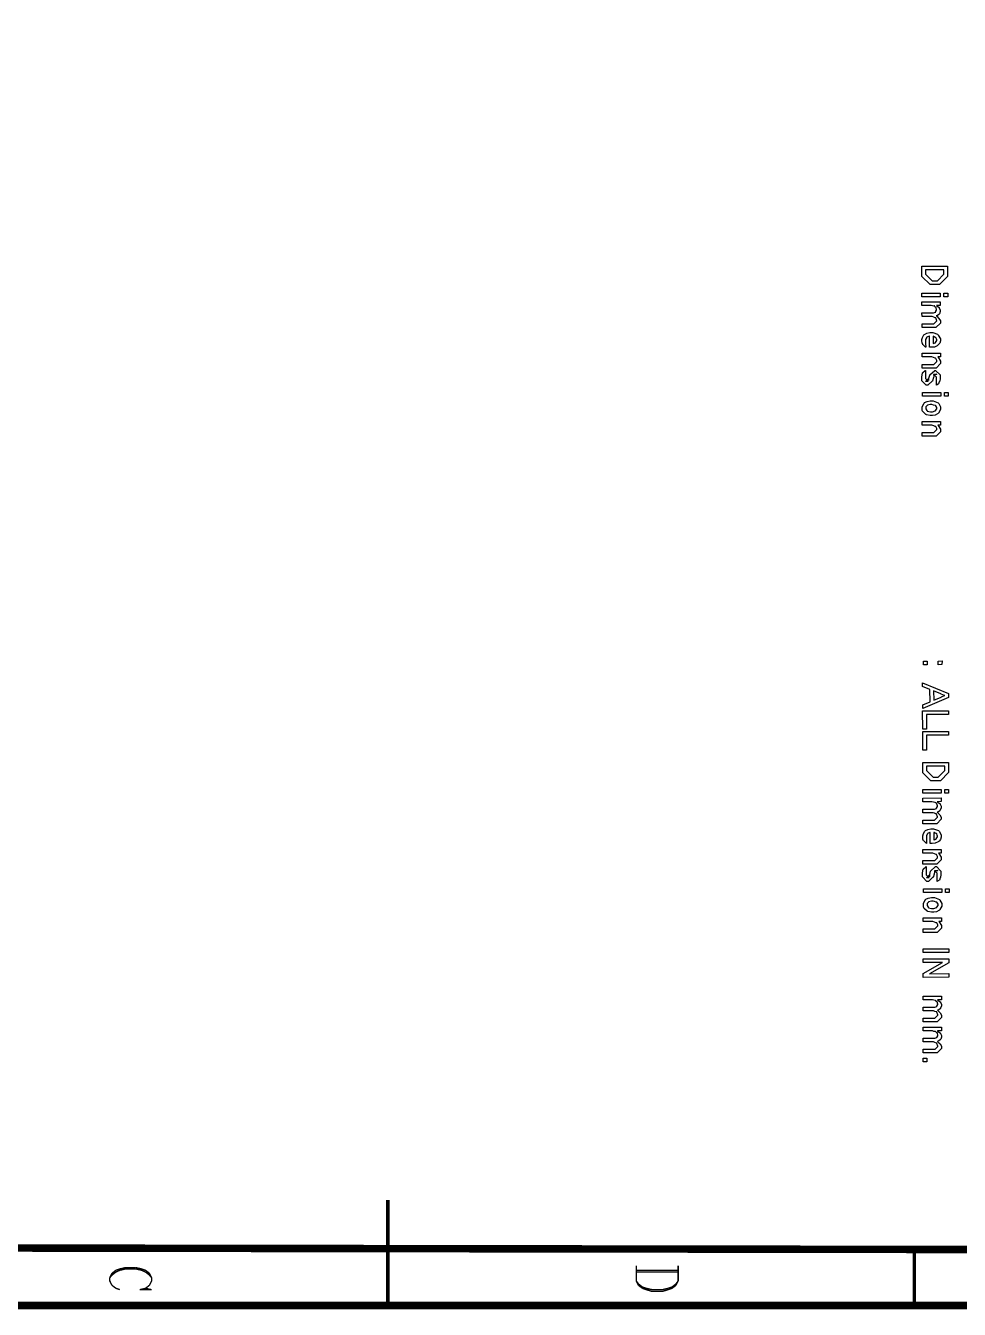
# Model space of a CAD drawing. Extents: x 0.1 to 11.6, y 0.3 to 16.2.
# Drawn here: x 4.494 to 8.02, y 0.296 to 5.141 of the extents above; entities that cross this region are included whole.
import ezdxf

# ---------------------------------------------------------------- set-up
doc = ezdxf.new("R2010")
doc.units = 0
doc.header["$MEASUREMENT"] = 0

msp = doc.modelspace()

# ---------------------------------------------------------------- linework, layer by layer
at = {"color": 0, "const_width": 0.00521}
msp.add_lwpolyline([(0.155, 16.22), (11.57, 16.22), (11.57, 0.31), (0.155, 0.31), (0.155, 16.22)], close=True, dxfattribs=at)
at = {"color": 0}
for points in [[(7.87858, 4.23351), (7.97581, 4.23372), (7.97581, 4.20486), (7.97581, 4.19488), (7.94542, 4.16428), (7.92785, 4.16407), (7.9094, 4.16407), (7.87858, 4.19467), (7.87858, 4.20313), (7.87858, 4.23351)], [(7.89247, 4.21962), (7.89247, 4.20378), (7.89247, 4.2029), (7.91764, 4.17796), (7.92806, 4.17796), (7.93718, 4.17794), (7.96192, 4.20313), (7.96192, 4.20421), (7.96192, 4.21983), (7.89247, 4.21962)], [(7.87879, 4.13135), (7.94824, 4.13157), (7.94824, 4.11768), (7.87879, 4.11746), (7.87879, 4.13135)], [(7.96213, 4.13157), (7.97601, 4.13157), (7.97601, 4.11768), (7.96213, 4.11768), (7.96213, 4.13157)], [(7.87885, 4.09912), (7.94829, 4.09933), (7.94829, 4.08544), (7.93332, 4.08524), (7.93338, 4.08469), (7.94347, 4.07785), (7.94417, 4.07699), (7.94401, 4.07568), (7.94829, 4.06771), (7.94829, 4.06506), (7.94829, 4.06196), (7.94482, 4.0535), (7.94417, 4.05268), (7.94282, 4.05122), (7.93815, 4.04736), (7.93408, 4.04606), (7.93289, 4.04574), (7.93446, 4.04422), (7.94303, 4.03597), (7.94851, 4.02701), (7.94851, 4.02404), (7.94851, 4.01882), (7.93181, 4.0019), (7.92572, 4.0019), (7.87907, 4.0019), (7.87907, 4.01579), (7.919, 4.01579), (7.92356, 4.01579), (7.93463, 4.02686), (7.93463, 4.0275), (7.93457, 4.02772), (7.93082, 4.03825), (7.93007, 4.03901), (7.92854, 4.03901), (7.92318, 4.04129), (7.91775, 4.04357), (7.91596, 4.04357), (7.87907, 4.04357), (7.87885, 4.05746), (7.92008, 4.05746), (7.92275, 4.05746), (7.93012, 4.05985), (7.93072, 4.06028), (7.93044, 4.0605), (7.9344, 4.067), (7.9344, 4.06917), (7.9344, 4.06917), (7.9324, 4.07721), (7.93201, 4.07785), (7.93088, 4.07796), (7.92763, 4.08046), (7.92583, 4.08322), (7.92507, 4.0835), (7.92393, 4.08279), (7.91889, 4.08333), (7.91357, 4.08524), (7.91183, 4.08524), (7.87885, 4.08524), (7.87885, 4.09912)], [(7.8929, 3.94125), (7.89312, 3.92779), (7.89199, 3.92817), (7.88336, 3.93599), (7.88271, 3.93712), (7.88178, 3.93744), (7.87944, 3.94358), (7.87901, 3.95161), (7.87901, 3.95426), (7.87901, 3.95687), (7.88118, 3.96457), (7.88639, 3.97401), (7.88792, 3.97532), (7.88867, 3.97607), (7.89763, 3.98025), (7.90918, 3.9829), (7.91308, 3.9829), (7.9196, 3.98292), (7.93761, 3.97661), (7.93913, 3.97532), (7.94026, 3.97353), (7.94846, 3.95958), (7.94846, 3.95492), (7.94846, 3.95176), (7.9459, 3.94233), (7.94011, 3.93647), (7.93847, 3.93517), (7.93647, 3.93321), (7.92589, 3.92833), (7.91417, 3.92736), (7.91026, 3.92736), (7.90944, 3.92736), (7.90761, 3.92736), (7.90701, 3.92736), (7.90679, 3.96901), (7.90565, 3.96897), (7.89697, 3.96517), (7.89638, 3.96446), (7.89551, 3.963), (7.8929, 3.95649), (7.8929, 3.95426), (7.8929, 3.95231), (7.8929, 3.94792), (7.8929, 3.94646), (7.8929, 3.94515), (7.8929, 3.94222), (7.8929, 3.94125)], [(7.92068, 3.96903), (7.92068, 3.94125), (7.92165, 3.94135), (7.92925, 3.94407), (7.92979, 3.9445), (7.92979, 3.94488), (7.93457, 3.95242), (7.93457, 3.95492), (7.93457, 3.95492), (7.9336, 3.95861), (7.93132, 3.96403), (7.93067, 3.96468), (7.92931, 3.96457), (7.92503, 3.96658), (7.92171, 3.96897), (7.92068, 3.96903)], [(7.87918, 3.90451), (7.94863, 3.90474), (7.94863, 3.89085), (7.93842, 3.89063), (7.93978, 3.88954), (7.94863, 3.87538), (7.94863, 3.87067), (7.94863, 3.86589), (7.93212, 3.84896), (7.92106, 3.84896), (7.87939, 3.84896), (7.87918, 3.86285), (7.91781, 3.86285), (7.92367, 3.86285), (7.93474, 3.87392), (7.93474, 3.875), (7.93474, 3.87776), (7.9311, 3.88531), (7.93039, 3.88607), (7.92888, 3.88607), (7.92285, 3.88835), (7.91613, 3.89063), (7.9139, 3.89063), (7.87918, 3.89063), (7.87918, 3.90451)], [(7.89182, 3.84001), (7.89182, 3.82612), (7.89182, 3.82503), (7.89182, 3.8226), (7.89182, 3.82178), (7.89182, 3.81917), (7.89182, 3.81332), (7.89182, 3.81136), (7.89182, 3.8094), (7.90289, 3.79835), (7.89876, 3.79833), (7.89268, 3.79833), (7.90375, 3.8094), (7.90375, 3.80181), (7.90528, 3.81071), (7.90853, 3.82264), (7.90853, 3.82329), (7.92719, 3.84), (7.93067, 3.84), (7.94738, 3.82351), (7.94738, 3.81353), (7.94738, 3.80979), (7.9459, 3.79964), (7.94564, 3.79856), (7.94433, 3.79747), (7.94157, 3.78933), (7.94108, 3.78879), (7.93994, 3.78792), (7.93425, 3.78467), (7.93349, 3.78444), (7.93349, 3.79833), (7.93349, 3.79937), (7.93349, 3.80171), (7.93349, 3.80246), (7.93349, 3.8049), (7.93349, 3.81044), (7.93349, 3.81222), (7.93349, 3.81506), (7.92242, 3.82611), (7.92806, 3.82612), (7.93544, 3.82611), (7.92437, 3.822), (7.92437, 3.82351), (7.9235, 3.82069), (7.92313, 3.81972), (7.92199, 3.81244), (7.92176, 3.81114), (7.91851, 3.79964), (7.91851, 3.80117), (7.90093, 3.78444), (7.90007, 3.78446), (7.89464, 3.78444), (7.87793, 3.80117), (7.87793, 3.81136), (7.87793, 3.81635), (7.88081, 3.83018), (7.8814, 3.83132), (7.88168, 3.83203), (7.89063, 3.83968), (7.89182, 3.84001)], [(7.88081, 3.75613), (7.95025, 3.75635), (7.95025, 3.74246), (7.88081, 3.74224), (7.88081, 3.75613)], [(7.96414, 3.75635), (7.97803, 3.75635), (7.97803, 3.74246), (7.96414, 3.74246), (7.96414, 3.75635)], [(7.91422, 3.72532), (7.92106, 3.72532), (7.94006, 3.71793), (7.94157, 3.71642), (7.94222, 3.71474), (7.94894, 3.70204), (7.94894, 3.69775), (7.94894, 3.69276), (7.94151, 3.6791), (7.94006, 3.67779), (7.93815, 3.67578), (7.92876, 3.67079), (7.91868, 3.66976), (7.91531, 3.66976), (7.91026, 3.66976), (7.89632, 3.67269), (7.89512, 3.67324), (7.89372, 3.67356), (7.88428, 3.68213), (7.88362, 3.68321), (7.88276, 3.68321), (7.87999, 3.68842), (7.8795, 3.69526), (7.8795, 3.69754), (7.8795, 3.70258), (7.88687, 3.71642), (7.8884, 3.71772), (7.88911, 3.71849), (7.89817, 3.72265), (7.91021, 3.72532), (7.91422, 3.72532)], [(7.91422, 3.71143), (7.91032, 3.71143), (7.89947, 3.70817), (7.8986, 3.70751), (7.8974, 3.70617), (7.89404, 3.70188), (7.89339, 3.69862), (7.89339, 3.69754), (7.89339, 3.69504), (7.89774, 3.68821), (7.8986, 3.68756), (7.89903, 3.68658), (7.91075, 3.68365), (7.91465, 3.68365), (7.91846, 3.68365), (7.92899, 3.68712), (7.92985, 3.68778), (7.92996, 3.6881), (7.93506, 3.69521), (7.93506, 3.69754), (7.93506, 3.70003), (7.93072, 3.70687), (7.92985, 3.70751), (7.92822, 3.70736), (7.92219, 3.70925), (7.91618, 3.71143), (7.91422, 3.71143)], [(7.87961, 3.64692), (7.94906, 3.64714), (7.94906, 3.63325), (7.93886, 3.63303), (7.94021, 3.63194), (7.94906, 3.61778), (7.94906, 3.61307), (7.94906, 3.60829), (7.93257, 3.59136), (7.9215, 3.59136), (7.87983, 3.59136), (7.87961, 3.60525), (7.91824, 3.60525), (7.9241, 3.60525), (7.93517, 3.61632), (7.93517, 3.6174), (7.93517, 3.62017), (7.93153, 3.62771), (7.93083, 3.62847), (7.92931, 3.62847), (7.92329, 3.63075), (7.91656, 3.63303), (7.91433, 3.63303), (7.87961, 3.63303), (7.87961, 3.64692)], [(7.88514, 2.743), (7.89904, 2.743), (7.89903, 2.72911), (7.88514, 2.72911), (7.88514, 2.743)], [(7.94069, 2.743), (7.9546, 2.74322), (7.95458, 2.72933), (7.94069, 2.72911), (7.94069, 2.743)], [(7.8814, 2.66118), (7.97863, 2.62082), (7.97863, 2.60476), (7.88162, 2.56396), (7.88162, 2.57785), (7.9094, 2.58957), (7.90918, 2.63558), (7.8814, 2.64729), (7.8814, 2.66118)], [(7.92307, 2.62993), (7.92329, 2.59522), (7.95085, 2.60693), (7.9529, 2.60769), (7.96446, 2.61268), (7.96474, 2.61279), (7.96381, 2.61257), (7.95171, 2.61822), (7.95019, 2.61888), (7.92307, 2.62993)], [(7.88157, 2.5549), (7.97879, 2.55512), (7.97879, 2.54124), (7.89546, 2.54101), (7.89567, 2.48546), (7.88178, 2.48546), (7.88157, 2.5549)], [(7.88168, 2.47651), (7.9789, 2.47672), (7.97889, 2.46283), (7.89557, 2.46263), (7.89578, 2.40707), (7.88189, 2.40707), (7.88168, 2.47651)], [(7.88189, 2.36029), (7.97911, 2.36051), (7.97911, 2.33165), (7.97911, 2.32167), (7.94874, 2.29107), (7.93115, 2.29086), (7.91271, 2.29086), (7.88189, 2.32146), (7.88189, 2.32992), (7.88189, 2.36029)], [(7.89578, 2.3464), (7.89578, 2.33057), (7.89578, 2.32969), (7.92096, 2.30474), (7.93138, 2.30474), (7.94049, 2.30474), (7.96522, 2.32992), (7.96522, 2.331), (7.96522, 2.34663), (7.89578, 2.3464)], [(7.88206, 2.25814), (7.9515, 2.25836), (7.9515, 2.24447), (7.88206, 2.24425), (7.88206, 2.25814)], [(7.96539, 2.25836), (7.97928, 2.25836), (7.97928, 2.24447), (7.96539, 2.24447), (7.96539, 2.25836)], [(7.88211, 2.22592), (7.95156, 2.22613), (7.95156, 2.21224), (7.93658, 2.21203), (7.93664, 2.21147), (7.94672, 2.20464), (7.94743, 2.20378), (7.94726, 2.20247), (7.95156, 2.1945), (7.95156, 2.19183), (7.95156, 2.18875), (7.94808, 2.18028), (7.94743, 2.17947), (7.94607, 2.178), (7.9414, 2.17415), (7.93733, 2.17285), (7.93614, 2.17253), (7.93772, 2.171), (7.94629, 2.16276), (7.95176, 2.15381), (7.95176, 2.15082), (7.95176, 2.14561), (7.93506, 2.12869), (7.92899, 2.12868), (7.88232, 2.12869), (7.88232, 2.14258), (7.92225, 2.14257), (7.92681, 2.14257), (7.93787, 2.15364), (7.93787, 2.15429), (7.93782, 2.15451), (7.93408, 2.16504), (7.93332, 2.16579), (7.93181, 2.16579), (7.92643, 2.16808), (7.921, 2.17035), (7.91922, 2.17035), (7.88232, 2.17036), (7.88211, 2.18425), (7.92333, 2.18425), (7.926, 2.18425), (7.93338, 2.18662), (7.93397, 2.18707), (7.93371, 2.18728), (7.93767, 2.19379), (7.93767, 2.19596), (7.93767, 2.19596), (7.93565, 2.20399), (7.93528, 2.20464), (7.93414, 2.20475), (7.93088, 2.20725), (7.92908, 2.21001), (7.92833, 2.21029), (7.92719, 2.20958), (7.92215, 2.21012), (7.91683, 2.21203), (7.9151, 2.21203), (7.88211, 2.21203), (7.88211, 2.22592)], [(7.89621, 2.06803), (7.89643, 2.05458), (7.89529, 2.05496), (7.88667, 2.06276), (7.88601, 2.06392), (7.8851, 2.06424), (7.88276, 2.07036), (7.88232, 2.0784), (7.88232, 2.08106), (7.88232, 2.08365), (7.8845, 2.09136), (7.88971, 2.10081), (7.89122, 2.10211), (7.89199, 2.10286), (7.90093, 2.10704), (7.91249, 2.10969), (7.91639, 2.10969), (7.9229, 2.10969), (7.94092, 2.1034), (7.94243, 2.10211), (7.94358, 2.10032), (7.95176, 2.08637), (7.95176, 2.08171), (7.95176, 2.07856), (7.94922, 2.06913), (7.94342, 2.06326), (7.94179, 2.06196), (7.93978, 2.06), (7.92919, 2.05512), (7.91749, 2.05414), (7.91357, 2.05414), (7.91276, 2.05414), (7.91092, 2.05414), (7.91032, 2.05414), (7.9101, 2.09581), (7.90896, 2.09576), (7.90028, 2.09196), (7.89968, 2.09125), (7.89882, 2.08979), (7.89621, 2.08328), (7.89621, 2.08106), (7.89621, 2.0791), (7.89621, 2.07471), (7.89621, 2.07324), (7.89621, 2.07194), (7.89621, 2.06901), (7.89621, 2.06803)], [(7.92399, 2.09581), (7.92399, 2.06803), (7.92497, 2.06814), (7.93257, 2.07085), (7.93311, 2.07129), (7.93311, 2.07167), (7.93787, 2.07921), (7.93787, 2.08171), (7.93787, 2.08171), (7.9369, 2.08539), (7.93463, 2.09082), (7.93397, 2.09147), (7.93261, 2.09136), (7.92833, 2.09338), (7.92503, 2.09575), (7.92399, 2.09581)], [(7.88249, 2.03131), (7.95193, 2.03151), (7.95193, 2.01764), (7.94174, 2.01742), (7.94308, 2.01633), (7.95193, 2.00217), (7.95193, 1.99744), (7.95193, 1.99268), (7.93544, 1.97575), (7.92437, 1.97575), (7.88271, 1.97575), (7.88249, 1.98964), (7.92111, 1.98964), (7.92697, 1.98964), (7.93804, 2.00071), (7.93804, 2.00179), (7.93804, 2.00456), (7.9344, 2.0121), (7.93371, 2.01286), (7.93218, 2.01286), (7.92617, 2.01514), (7.91943, 2.01742), (7.91721, 2.01742), (7.88249, 2.01742), (7.88249, 2.03131)], [(7.89507, 1.96679), (7.89507, 1.9529), (7.89507, 1.95182), (7.89507, 1.94937), (7.89507, 1.94857), (7.89507, 1.94596), (7.89507, 1.94011), (7.89507, 1.93815), (7.89507, 1.93619), (7.90614, 1.92512), (7.90201, 1.92512), (7.89594, 1.92512), (7.90701, 1.93619), (7.90701, 1.9286), (7.90853, 1.9375), (7.91178, 1.94943), (7.91178, 1.95008), (7.93044, 1.96679), (7.93392, 1.96679), (7.95063, 1.95031), (7.95063, 1.94032), (7.95063, 1.93658), (7.94917, 1.92643), (7.94889, 1.92535), (7.9476, 1.92426), (7.94482, 1.91612), (7.94433, 1.91558), (7.94319, 1.91471), (7.9375, 1.91146), (7.93674, 1.91124), (7.93674, 1.92512), (7.93674, 1.92617), (7.93674, 1.9285), (7.93674, 1.92925), (7.93674, 1.93169), (7.93674, 1.93722), (7.93674, 1.93901), (7.93674, 1.94185), (7.92567, 1.9529), (7.93132, 1.9529), (7.93869, 1.9529), (7.92763, 1.94879), (7.92763, 1.95031), (7.92676, 1.94749), (7.92637, 1.94651), (7.92524, 1.93924), (7.92503, 1.93793), (7.92176, 1.92643), (7.92176, 1.92796), (7.90419, 1.91124), (7.90332, 1.91124), (7.89789, 1.91124), (7.88118, 1.92796), (7.88118, 1.93815), (7.88118, 1.94314), (7.88406, 1.95697), (7.88465, 1.95811), (7.88493, 1.95882), (7.89388, 1.96647), (7.89507, 1.96679)], [(7.88411, 1.88292), (7.95356, 1.88314), (7.95356, 1.86925), (7.88411, 1.86903), (7.88411, 1.88292)], [(7.91889, 1.85069), (7.92572, 1.85069), (7.94471, 1.84332), (7.94624, 1.84179), (7.94689, 1.84011), (7.95361, 1.82742), (7.95361, 1.82314), (7.95361, 1.81814), (7.94618, 1.80447), (7.94471, 1.80317), (7.94282, 1.80117), (7.93343, 1.79617), (7.92333, 1.79514), (7.91997, 1.79514), (7.91493, 1.79514), (7.90099, 1.79807), (7.89979, 1.79861), (7.89839, 1.79894), (7.88894, 1.80751), (7.88829, 1.8086), (7.88743, 1.8086), (7.88465, 1.81381), (7.88417, 1.82064), (7.88417, 1.82292), (7.88417, 1.82796), (7.89154, 1.84179), (7.89307, 1.8431), (7.89378, 1.84386), (7.90283, 1.84803), (7.91487, 1.85069), (7.91889, 1.85069)], [(7.96744, 1.88314), (7.98133, 1.88314), (7.98133, 1.86925), (7.96744, 1.86925), (7.96744, 1.88314)], [(7.91889, 1.83681), (7.91499, 1.83681), (7.90414, 1.83356), (7.90326, 1.8329), (7.90207, 1.83154), (7.89871, 1.82726), (7.89806, 1.824), (7.89806, 1.82292), (7.89806, 1.82042), (7.9024, 1.81358), (7.90326, 1.81293), (7.90369, 1.81196), (7.91542, 1.80903), (7.91932, 1.80903), (7.92313, 1.80903), (7.93365, 1.8125), (7.93451, 1.81315), (7.93463, 1.81347), (7.93972, 1.82058), (7.93972, 1.82292), (7.93972, 1.82542), (7.93539, 1.83225), (7.93451, 1.8329), (7.93289, 1.83274), (7.92686, 1.83464), (7.92085, 1.83681), (7.91889, 1.83681)], [(7.88292, 1.77371), (7.95236, 1.77393), (7.95236, 1.76004), (7.94217, 1.75982), (7.94353, 1.75874), (7.95236, 1.74457), (7.95236, 1.73985), (7.95236, 1.73508), (7.93587, 1.71815), (7.92481, 1.71815), (7.88314, 1.71815), (7.88292, 1.73204), (7.92156, 1.73204), (7.9274, 1.73204), (7.93847, 1.74311), (7.93847, 1.74419), (7.93847, 1.74696), (7.93485, 1.7545), (7.93414, 1.75526), (7.93261, 1.75526), (7.9266, 1.75754), (7.91986, 1.75982), (7.91764, 1.75982), (7.88292, 1.75982), (7.88292, 1.77371)], [(7.88314, 1.65608), (7.98036, 1.65631), (7.98036, 1.64242), (7.88314, 1.64219), (7.88314, 1.65608)], [(7.88319, 1.61833), (7.98042, 1.61854), (7.98042, 1.604), (7.90793, 1.56278), (7.98062, 1.56299), (7.98062, 1.5491), (7.88342, 1.54889), (7.8834, 1.56342), (7.95611, 1.60465), (7.88319, 1.60444), (7.88319, 1.61833)], [(7.8834, 1.47831), (7.95285, 1.47851), (7.95285, 1.46463), (7.93787, 1.4644), (7.93793, 1.46386), (7.94803, 1.45703), (7.94874, 1.45617), (7.94857, 1.45486), (7.95285, 1.44689), (7.95285, 1.44422), (7.95285, 1.44114), (7.94937, 1.43267), (7.94874, 1.43186), (7.94738, 1.43039), (7.94271, 1.42654), (7.93864, 1.42524), (7.93744, 1.42492), (7.93901, 1.42339), (7.9476, 1.41515), (7.95307, 1.40619), (7.95307, 1.40321), (7.95307, 1.398), (7.93636, 1.38108), (7.93028, 1.38108), (7.88362, 1.38108), (7.88362, 1.39497), (7.92356, 1.39497), (7.92811, 1.39497), (7.93918, 1.40603), (7.93918, 1.40668), (7.93913, 1.4069), (7.93539, 1.41743), (7.93463, 1.41818), (7.93311, 1.41818), (7.92774, 1.42046), (7.92231, 1.42274), (7.92051, 1.42274), (7.88362, 1.42275), (7.8834, 1.43664), (7.92464, 1.43664), (7.92731, 1.43664), (7.93468, 1.43901), (7.93528, 1.43946), (7.935, 1.43967), (7.93896, 1.44618), (7.93896, 1.44835), (7.93896, 1.44835), (7.93696, 1.45638), (7.93658, 1.45703), (7.93544, 1.45714), (7.93218, 1.45964), (7.93039, 1.4624), (7.92964, 1.46268), (7.9285, 1.46197), (7.92344, 1.46251), (7.91812, 1.46442), (7.91639, 1.46442), (7.8834, 1.46442), (7.8834, 1.47831)], [(7.88362, 1.36073), (7.95307, 1.36095), (7.95307, 1.34706), (7.9381, 1.34684), (7.93815, 1.3463), (7.94824, 1.33947), (7.94894, 1.3386), (7.94878, 1.33729), (7.95307, 1.32932), (7.95307, 1.32666), (7.95307, 1.32357), (7.9496, 1.3151), (7.94894, 1.31429), (7.9476, 1.31283), (7.94293, 1.30897), (7.93886, 1.30767), (7.93767, 1.30735), (7.93924, 1.30583), (7.94781, 1.29758), (7.95329, 1.28863), (7.95329, 1.28564), (7.95329, 1.28044), (7.93658, 1.26351), (7.9305, 1.26351), (7.88385, 1.26351), (7.88385, 1.2774), (7.92378, 1.2774), (7.92833, 1.2774), (7.9394, 1.28847), (7.9394, 1.28912), (7.93935, 1.28934), (7.9356, 1.29986), (7.93485, 1.30062), (7.93332, 1.30062), (7.92796, 1.3029), (7.92253, 1.30518), (7.92074, 1.30518), (7.88385, 1.30518), (7.88362, 1.31907), (7.92486, 1.31907), (7.92751, 1.31907), (7.9349, 1.32145), (7.93549, 1.32189), (7.93522, 1.3221), (7.93918, 1.32861), (7.93918, 1.33078), (7.93918, 1.33078), (7.93718, 1.33881), (7.93679, 1.33947), (7.93565, 1.33957), (7.9324, 1.34207), (7.93061, 1.34484), (7.92985, 1.34511), (7.92871, 1.3444), (7.92367, 1.34494), (7.91835, 1.34684), (7.91661, 1.34684), (7.88362, 1.34684), (7.88362, 1.36073)], [(7.88385, 1.24452), (7.89774, 1.24452), (7.89774, 1.23063), (7.88385, 1.23063), (7.88385, 1.24452)]]:
    msp.add_lwpolyline(points, close=True, dxfattribs=at)
for points, const_width in [([(5.86165, 0.31), (5.86165, 0.70833)], 0.01333), ([(11.315, 0.51666), (0.39833, 0.53331)], 0.02833), ([(5.86165, 0.50998), (5.86165, 0.31)], 0.01333), ([(7.84999, 0.50998), (7.84999, 0.31)], 0.01333), ([(4.83501, 0.44331), (4.81999, 0.43164)], 0.00521), ([(4.83501, 0.43669), (4.81999, 0.42502)], 0.00521), ([(4.84999, 0.44835), (4.83501, 0.44331)], 0.00521), ([(4.84999, 0.44331), (4.83501, 0.43669)], 0.00521), ([(4.87169, 0.45334), (4.84999, 0.44835)], 0.00521), ([(4.87169, 0.44835), (4.84999, 0.44331)], 0.00521), ([(4.91, 0.45334), (4.87169, 0.45334)], 0.00521), ([(4.91, 0.44835), (4.87169, 0.44835)], 0.00521), ([(4.93164, 0.44835), (4.91, 0.45334)], 0.00521), ([(4.93164, 0.44331), (4.91, 0.44835)], 0.00521), ([(4.94667, 0.44331), (4.93164, 0.44835)], 0.00521), ([(4.94667, 0.43669), (4.93164, 0.44331)], 0.00521), ([(4.96164, 0.43164), (4.94667, 0.44331)], 0.00521), ([(4.96164, 0.42502), (4.94667, 0.43669)], 0.00521), ([(6.80003, 0.40332), (6.80003, 0.46002)], 0.00521), ([(6.95833, 0.44331), (6.80003, 0.44331)], 0.00521), ([(6.95833, 0.43669), (6.80003, 0.43669)], 0.00521), ([(6.95833, 0.46002), (6.95833, 0.40332)], 0.00521), ([(4.81999, 0.43164), (4.81168, 0.41499)], 0.00521), ([(4.81999, 0.42502), (4.81168, 0.41499)], 0.00521), ([(4.81168, 0.41499), (4.81168, 0.40332)], 0.00521), ([(4.81168, 0.40332), (4.81999, 0.38666)], 0.00521), ([(4.81999, 0.38666), (4.83501, 0.375)], 0.00521), ([(4.94667, 0.375), (4.96164, 0.38666)], 0.00521), ([(4.97, 0.41499), (4.96164, 0.43164)], 0.00521), ([(4.97, 0.41499), (4.96164, 0.42502)], 0.00521), ([(4.96164, 0.38666), (4.97, 0.40332)], 0.00521), ([(4.97, 0.40332), (4.97, 0.41499)], 0.00521), ([(6.80832, 0.38666), (6.80003, 0.40332)], 0.00521), ([(6.80832, 0.39166), (6.80003, 0.40332)], 0.00521), ([(6.82335, 0.37999), (6.80832, 0.39166)], 0.00521), ([(6.82335, 0.375), (6.80832, 0.38666)], 0.00521), ([(6.94997, 0.39166), (6.935, 0.37999)], 0.00521), ([(6.94997, 0.38666), (6.935, 0.375)], 0.00521), ([(6.95833, 0.40332), (6.94997, 0.38666)], 0.00521), ([(6.95833, 0.40332), (6.94997, 0.39166)], 0.00521), ([(4.83501, 0.375), (4.84999, 0.37001)], 0.00521), ([(4.94667, 0.375), (4.92503, 0.37001)], 0.00521), ([(4.92503, 0.37001), (4.97, 0.37001)], 0.00521), ([(4.97, 0.37001), (4.94667, 0.375)], 0.00521), ([(6.83832, 0.375), (6.82335, 0.37999)], 0.00521), ([(6.83832, 0.37001), (6.82335, 0.375)], 0.00521), ([(6.86003, 0.37001), (6.83832, 0.375)], 0.00521), ([(6.86003, 0.36334), (6.83832, 0.37001)], 0.00521), ([(6.89833, 0.37001), (6.86003, 0.37001)], 0.00521), ([(6.89833, 0.36334), (6.86003, 0.36334)], 0.00521), ([(6.91997, 0.375), (6.89833, 0.37001)], 0.00521), ([(6.91997, 0.37001), (6.89833, 0.36334)], 0.00521), ([(6.935, 0.37999), (6.91997, 0.375)], 0.00521), ([(6.935, 0.375), (6.91997, 0.37001)], 0.00521), ([(11.57, 0.31), (0.155, 0.31)], 0.02833)]:
    msp.add_lwpolyline(points, dxfattribs=dict(at, const_width=const_width))

doc.saveas('drawing.dxf')
